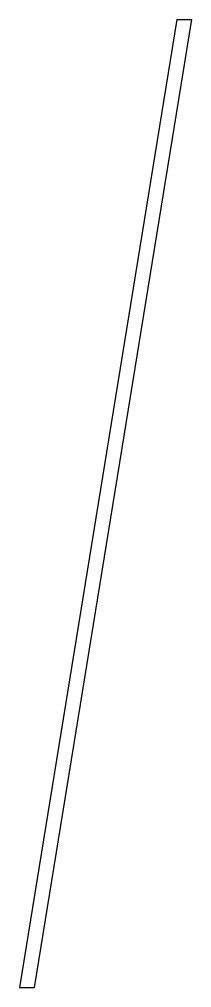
# Model space of a CAD drawing. Header units: inches. Extents: x 19 to 77, y 3 to 330.
import ezdxf

# ---------------------------------------------------------------- set-up
doc = ezdxf.new("R2010")
doc.units = ezdxf.units.IN
doc.header["$MEASUREMENT"] = 0
doc.layers.add('LAYER01', color=7, linetype='Continuous')

msp = doc.modelspace()

# ---------------------------------------------------------------- linework, layer by layer
for p, q in [((77.1, 329.58), (23.86, 2.58)), ((72.1, 329.58), (77.1, 329.58)), ((18.86, 2.58), (23.86, 2.58))]:
    msp.add_line(p, q)
at = {"layer": 'LAYER01'}
msp.add_line((72.1, 329.58), (18.86, 2.58), dxfattribs=at)

doc.saveas('drawing.dxf')
